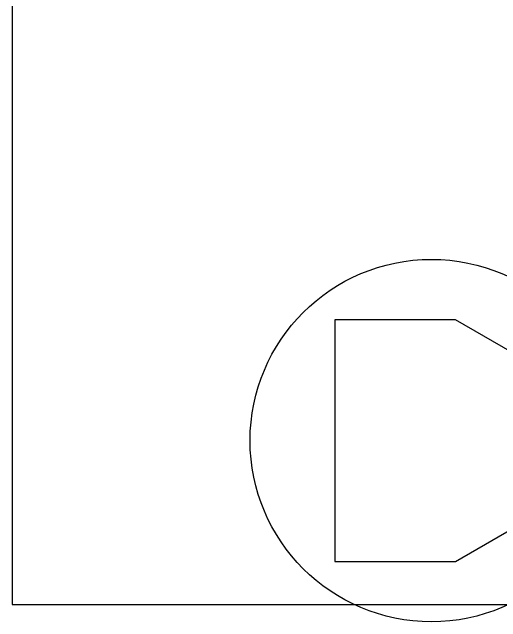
# Model space of a CAD drawing. Extents: x -31 to 31, y -86 to 20.
# Drawn here: x -31 to -10.79, y -58.03 to -32.8 of the extents above; entities that cross this region are included whole.
import ezdxf

# ---------------------------------------------------------------- set-up
doc = ezdxf.new("R2010")
doc.units = 0

msp = doc.modelspace()

# ---------------------------------------------------------------- linework, layer by layer
at = {"layer": 'cure'}
msp.add_lwpolyline([(-4, -50.5326), (-12.6603, -45.5326), (-17.6603, -45.5326), (-17.6603, -55.5326), (-12.6603, -55.5326)], close=True, dxfattribs=at)
at = {"layer": 'M1_Field'}
msp.add_lwpolyline([(-31, -57.3159), (31, -57.3159), (31, 4.6841), (-31, 4.6841)], close=True, dxfattribs=at)
at = {"layer": 'M1_LD'}
msp.add_circle((-13.6603, -50.5326), 7.5, dxfattribs=at)
msp.add_circle((-13.6603, -50.5326), 7.5, dxfattribs=at)
at = {"layer": 'M1_Neg'}
msp.add_lwpolyline([(-4, -50.5326), (-12.6603, -45.5326), (-17.6603, -45.5326), (-17.6603, -55.5326), (-12.6603, -55.5326)], close=True, dxfattribs=at)

doc.saveas('drawing.dxf')
